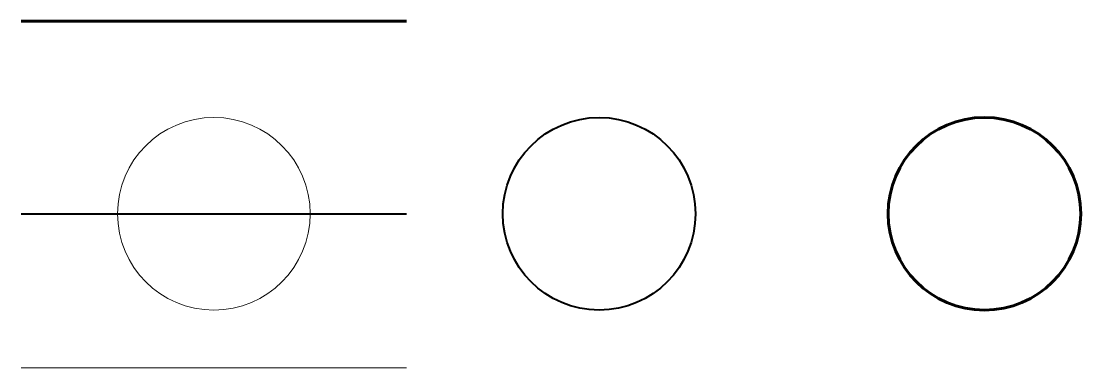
# Model space of a CAD drawing. Extents: x 0 to 275, y 10 to 100.
import ezdxf

# ---------------------------------------------------------------- set-up
doc = ezdxf.new("R2010")
doc.units = 0

msp = doc.modelspace()

# ---------------------------------------------------------------- linework, layer by layer
at = {"lineweight": 60}
msp.add_line((0, 100), (100, 100), dxfattribs=at)
at = {"lineweight": 40}
msp.add_line((0, 50), (100, 50), dxfattribs=at)
at = {"lineweight": 20}
msp.add_line((0, 10), (100, 10), dxfattribs=at)
msp.add_circle((50, 50), 25, dxfattribs=at)
at = {"lineweight": 40}
msp.add_circle((150, 50), 25, dxfattribs=at)
at = {"lineweight": 60}
msp.add_circle((250, 50), 25, dxfattribs=at)

doc.saveas('drawing.dxf')
